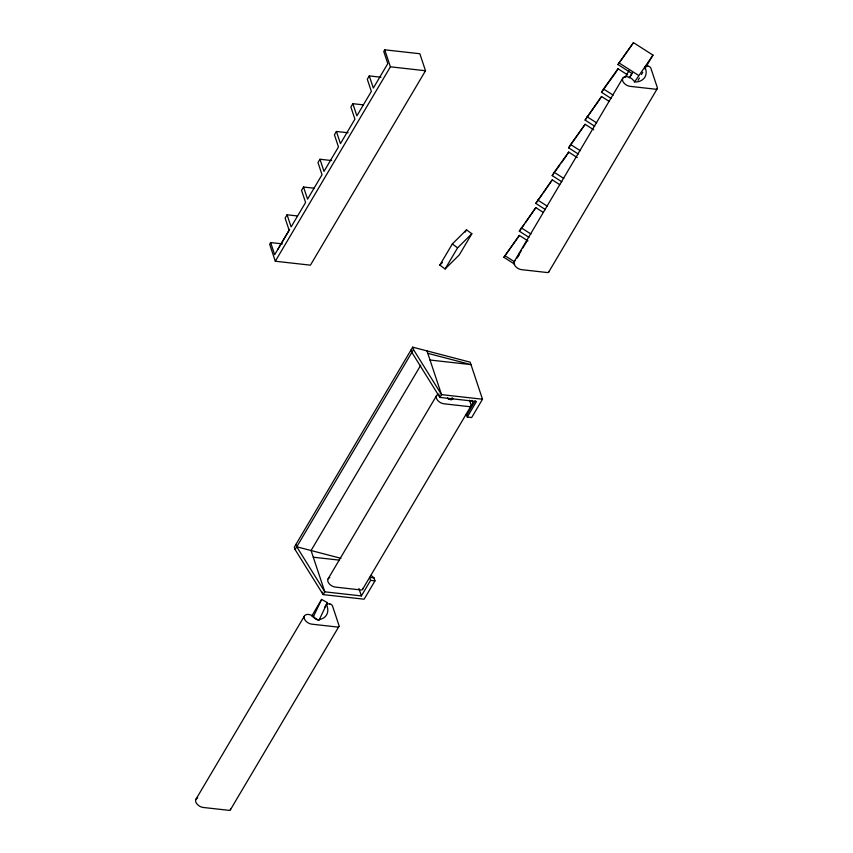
<?xml version="1.0" encoding="UTF-8"?>
<svg xmlns="http://www.w3.org/2000/svg" width="853" height="853" viewBox="0 0 853 853"><rect width="100%" height="100%" fill="white"/><g stroke="black" fill="none" stroke-linecap="round" stroke-linejoin="round"><path stroke-width="1.28" d="M321.592 599.446L313.126 617.241L318.937 620.408L327.392 602.613L321.592 599.446L311.729 616.111M451.066 400.036L452.197 397.658M282.343 243.873L270.636 242.561L269.655 244.235L275.306 261.231L310.428 265.166L425.508 70.746L419.857 53.739L384.735 49.815L383.754 51.479L387.795 63.623L373.326 88.062L369.285 75.917L380.992 77.228M297.484 215.958L287.077 214.785L285.105 218.123L289.146 230.267L274.677 254.706L270.636 242.561M313.925 188.182L303.519 187.02L301.546 190.347L305.587 202.492L291.118 226.941L287.077 214.785M331.668 160.556L319.96 159.244L317.988 162.571L322.029 174.716L307.56 199.165L303.519 187.02M348.109 132.78L336.402 131.469L334.429 134.795L338.47 146.951L324.001 171.389L319.96 159.244M363.25 104.855L352.843 103.693L350.871 107.03L354.912 119.175L340.443 143.613L336.402 131.469M369.285 75.917L367.312 79.254L371.354 91.399L356.885 115.837L352.843 103.693M277.747 249.471L289.679 229.308M275.306 261.231L390.397 66.811L384.735 49.815M439.828 265.07L452.325 243.958L466.548 229.841L471.826 233.743L459.34 254.844L445.106 268.962L439.828 265.07L442.494 262.425M465.237 232.059L466.548 229.841M445.106 268.962L457.603 247.86L471.826 233.743M466.25 414.025L467.263 417.064L471.656 417.554L482.499 399.225L470.174 362.173L412.692 347.171L294.317 547.146L295.117 549.577L323.159 594.605L364.135 599.201L374.979 580.861L373.966 577.833L371.076 575.317M295.117 549.577L413.502 349.602L412.692 347.171M420.732 365.265L311.068 550.526L324.801 591.833L323.159 594.605L322.338 592.131M514.7 264.217L503.878 257.286L519.36 235.407L527.932 240.887M528.967 237.347L519.328 231.184L535.801 207.631L543.308 212.418M545.408 209.571L535.769 203.409L552.243 179.855L559.749 184.653M561.85 181.796L552.211 175.633L554.183 172.295L568.684 152.079L577.257 157.56M578.291 154.02L568.652 147.857L570.625 144.52L585.126 124.303L593.699 129.784M594.733 126.244L585.094 120.081L601.568 96.528L609.063 101.326M611.174 98.468L601.536 92.305L603.508 88.979L618.009 68.762L627.648 74.925M629.269 77.879L631.892 73.433L617.977 64.529L633.459 42.65L652.961 55.114L644.836 68.837M519.36 235.407L503.878 257.286M535.801 207.631L525.437 222.665M552.243 179.855L543.404 192.767M567.373 154.297L568.684 152.079M585.126 124.303L568.652 147.857M601.568 96.528L585.094 120.081M616.698 70.98L618.009 68.762M633.459 42.65L617.977 64.529M195.955 799.25L304.468 615.941M514.306 261.444L622.818 78.135M521.524 250.228L516.886 258.064L519.21 254.834M522.857 247.988L527.495 240.141M328.085 578.878L436.597 395.568M624.993 77.442L628.938 70.767M629.813 77.303L632.446 72.868M634.387 82.197L652.961 55.114M324.769 607.059L327.392 602.613M638.065 80.278L639.419 77.986M641.445 74.552L642.799 72.27M230.406 809.785L338.918 626.475M548.756 271.979L657.268 88.669M362.536 589.412L472.829 402.915L471.997 400.42M466.655 415.24L475.206 400.793M295.959 544.374L296.769 546.794L324.801 591.833L361.384 595.927L370.597 580.371L369.584 577.332L373.966 577.833M467.263 417.064L476.464 401.507L439.892 397.413L411.85 352.385L411.05 349.954M601.536 92.305L616.037 72.089M552.211 175.633L553.736 173.5M555.26 171.378L559.845 164.992M561.37 162.859L566.712 155.417M535.769 203.409L541.879 194.889M519.328 231.184L523.913 224.797M390.397 66.811L425.508 70.746M430.019 360.019L470.984 364.604L427.801 353.334M482.499 399.225L441.534 394.63L413.502 349.602M313.286 557.212L339.419 560.133M370.597 580.371L374.979 580.861M296.769 546.794L340.923 558.32M447.58 398.138L449.904 399.407M618.958 62.866L638.449 75.331M603.508 88.979L613.147 95.141M587.067 116.754L596.705 122.917M570.625 144.52L580.264 150.693M554.183 172.295L563.822 178.458M537.742 200.071L547.381 206.234M521.3 227.847L530.939 234.01M504.859 255.623L514.498 261.786M452.325 243.958L457.603 247.86M469.491 400.217L471.112 405.079A2.484 1.557 30.6 0 1 469.523 406.657L443.923 403.789A6.621 4.137 30.6 0 1 436.725 398.948A6.621 4.137 30.6 0 1 439.146 394.075M426.99 350.903L441.534 394.63L439.892 397.413L439.284 395.589M358.921 588.506L361.384 595.927M515.319 260.453A6.621 4.137 30.6 0 0 514.924 265.646A6.621 4.137 30.6 0 0 521.631 269.665L547.231 272.533A2.484 1.557 30.6 0 0 548.905 271.499M197.683 797.939A6.621 4.137 30.6 0 0 196.307 803.046A6.621 4.137 30.6 0 0 203.281 807.471L228.881 810.329A2.484 1.557 30.6 0 0 230.545 809.039M447.548 398.255A2.484 1.557 30.6 0 0 450.373 399.417A21.762 13.605 30.6 0 0 453.039 398.82M329.812 577.566A6.621 4.137 30.6 0 0 328.448 582.674A6.621 4.137 30.6 0 0 335.41 587.099L361.011 589.967A2.484 1.557 30.6 0 0 362.6 588.389M648.067 66.139L646.809 66.001A2.484 1.557 30.6 0 0 645.241 67.643A21.762 13.605 30.6 0 1 636.583 81.984A2.484 1.557 30.6 0 1 633.768 80.822L632.873 79.734A6.621 4.137 30.6 0 0 625.078 76.685A6.621 4.137 30.6 0 0 623.021 81.653A6.621 4.137 30.6 0 0 630.132 86.356L655.744 89.224A2.484 1.557 30.6 0 0 657.332 87.646L650.86 68.208A2.484 1.557 30.6 0 0 648.067 66.139M329.716 603.945L328.458 603.807A2.484 1.557 30.6 0 0 326.891 605.449A21.762 13.605 30.6 0 1 318.233 619.79A2.484 1.557 30.6 0 1 315.418 618.628L314.533 617.54A6.621 4.137 30.6 0 0 306.728 614.491A6.621 4.137 30.6 0 0 304.67 619.459A6.621 4.137 30.6 0 0 311.782 624.161L337.393 627.019A2.484 1.557 30.6 0 0 338.982 625.452L332.521 606.014A2.484 1.557 30.6 0 0 329.716 603.945"/></g></svg>
